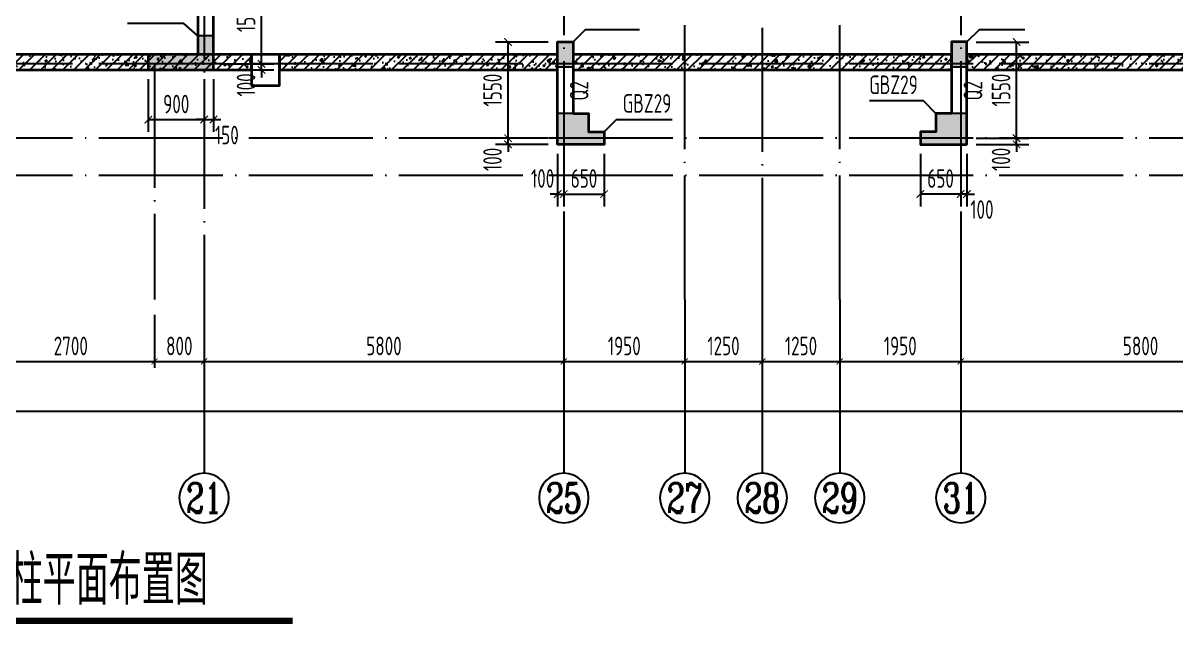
# Model space of a CAD drawing. Extents: x -655480 to 203344, y -294099 to 287156.
# Drawn here: x -283572 to -264982, y 196390 to 206075 of the extents above; entities that cross this region are included whole.
import ezdxf
from ezdxf.enums import TextEntityAlignment as Align

# ---------------------------------------------------------------- set-up
doc = ezdxf.new("R2010")
doc.units = 0
doc.header["$LTSCALE"] = 1000
doc.linetypes.add('DOTE', pattern=[2.42, 2, -0.2, 0.02, -0.2])
doc.layers.get('0').update_dxf_attribs({"linetype": 'CONTINUOUS'})
doc.layers.get('DEFPOINTS').update_dxf_attribs({"linetype": 'CONTINUOUS'})
for name, color, linetype in [('A-AXIS', 1, 'CONTINUOUS'), ('A-DOTE', 10, 'DOTE'), ('AXIS_NUM', 7, 'CONTINUOUS'), ('COLU_DE_TEXT', 7, 'CONTINUOUS'), ('LABEL', 1, 'CONTINUOUS'), ('PUB_TEXT', 2, 'CONTINUOUS'), ('S-Q墙填充', 252, 'CONTINUOUS'), ('S-Q墙实线', 6, 'CONTINUOUS'), ('S-Q墙标注', 3, 'CONTINUOUS'), ('S-X详图填充', 252, 'CONTINUOUS'), ('S-X详图实线', 4, 'CONTINUOUS'), ('S-Y一般标注', 3, 'CONTINUOUS')]:
    doc.layers.add(name, color=color, linetype=linetype)
doc.layers.add('底图$0$砼柱', color=2, linetype='CONTINUOUS', lineweight=35)
doc.styles.add('TSSD_Axis', font='complex.shx', dxfattribs={"width": 0.7, "bigfont": 'hztxt.shx'})
doc.styles.add('TSSD_DIMENSION', font='Tssdeng.shx', dxfattribs={"width": 0.7, "bigfont": 'tssdchn.shx'})
doc.styles.add('TSSD_REIN', font='tssdeng.shx', dxfattribs={"width": 0.7, "height": 300, "bigfont": 'tssdchn.shx'})
doc.styles.add('结构文字', font='zstxt.shx', dxfattribs={"width": 0.7, "bigfont": 'zshz.shx'})
doc.dimstyles.new('STRUCK', dxfattribs={"dimtxt": 400, "dimasz": 121, "dimexe": 200, "dimexo": 150, "dimgap": 115, "dimtad": 1, "dimdec": 0, "dimdsep": 46, "dimtxsty": '结构文字', "dimblk": 'ARCHTICK', "dimcen": 400, "dimclrd": 3, "dimclre": 3, "dimclrt": 7, "dimadec": 0, "dimazin": 0, "dimtfac": 1, "dimtdec": 0, "dimtix": 1, "dimtmove": 2, "dimatfit": 3, "dimldrblk": '_DIMX', "dimfxl": 1, "dimtolj": 1, "dimtzin": 0, "dimarcsym": 0})
doc.dimstyles.new('TSSD_100_100', dxfattribs={"dimtxt": 300, "dimasz": 100, "dimexe": 100, "dimexo": 250, "dimgap": 100, "dimtad": 1, "dimdec": 0, "dimzin": 0, "dimdsep": 46, "dimtxsty": 'TSSD_DIMENSION', "dimblk": 'ARCHTICK', "dimcen": 0, "dimdle": 100, "dimclrt": 7, "dimadec": 0, "dimazin": 0, "dimtfac": 1, "dimtdec": 0, "dimtix": 1, "dimtmove": 2, "dimatfit": 3, "dimldrblk": 'ARCHTICK', "dimfxl": 1, "dimtolj": 1, "dimtzin": 0, "dimarcsym": 0})
pattern_1 = [(45, (-1341087.48, 468040.79), (-88.388348, 88.388348), []), (50, (-1341087.48, 468040.8), (358.63009, -31.37607), [37.5, -412.5]), (355, (-1341087.5, 468040.8), (-69.37567, 376.09607), [30, -330]), (100.4514, (-1341057.6, 468038.17), (289.25469, 344.71977), [31.8701, -350.57106]), (46.1842, (-1341087.5, 468140.8), (533.62052, -82.7595), [56.25, -618.75]), (96.6356, (-1341043, 468133.9), (467.33135, 487.05894), [47.80514, -525.8565]), (351.1842, (-1341087.5, 468140.8), (467.33097, 487.0593), [45, -495]), (21, (-1341037.48, 468115.8), (298.453526, -201.309445), [37.5, -412.5]), (326, (-1341037.5, 468115.8), (121.65767, 362.57502), [30, -330]), (71.4514, (-1341012.6, 468099), (420.11131, 161.26525), [31.8701, -350.57106]), (37.5, (-1341087.48, 468040.79), (6.079928, 166.446927), [0, -326, 0, -335, 0, -331.25]), (7.5, (-1341087.48, 468040.79), (131.53477, 197.205856), [0, -191, 0, -318.5, 0, -126.25]), (327.5, (-1341198.98, 468040.79), (266.911218, -11.277436), [0, -125, 0, -390, 0, -517.5]), (317.5, (-1341248.98, 468040.79), (291.593085, 50.05249), [0, -162.5, 0, -259, 0, -367.5])]

# ---------------------------------------------------------------- blocks, each defined once
blk = doc.blocks.new('_ArchTick')
at = {"color": 0, "linetype": 'ByBlock', "const_width": 0.15}
blk.add_lwpolyline([(-0.5, -0.5), (0.5, 0.5)], dxfattribs=at)
blk = doc.blocks.new('*D655')
at = {"layer": 'DEFPOINTS', "color": 0, "transparency": 16777216}
for p in [(-268352, 204220), (-268352, 204120), (-267552, 204220)]:
    blk.add_point(p, dxfattribs=at)
at = {"layer": 'S-Q墙标注', "color": 3, "lineweight": -2, "transparency": 16777216}
for p, q in [((-267552, 204220), (-267552, 204341)), ((-268202, 204220), (-267352, 204220)), ((-268202, 204120), (-267352, 204120)), ((-267552, 204120), (-267552, 204220)), ((-267552, 204120), (-267552, 203999))]:
    blk.add_line(p, q, dxfattribs=at)
at = {"layer": 'S-Q墙标注', "color": 3, "lineweight": -2, "transparency": 16777216, "xscale": 121, "yscale": 121, "zscale": 121}
for p, rotation in [((-267552, 204220), 270), ((-267552, 204120), 90)]:
    blk.add_blockref('_ArchTick', p, dxfattribs=dict(at, rotation=rotation))
at = {"layer": 'S-Q墙标注', "color": 7, "transparency": 16777216, "insert": (-267802, 203878), "char_height": 300, "attachment_point": 5, "rotation": 90, "style": 'TSSD_REIN'}
blk.add_mtext('\\A1;100', dxfattribs=at)
blk = doc.blocks.new('_DIMX')
blk.add_line((-150, 0), (150, 0))
at = {"const_width": 50}
blk.add_lwpolyline([(-70, -70), (70, 70)], dxfattribs=at)
blk = doc.blocks.new('*D656')
at = {"layer": 'DEFPOINTS', "color": 0, "transparency": 16777216}
for p in [(-268352, 205770), (-267552, 205770), (-268352, 204220)]:
    blk.add_point(p, dxfattribs=at)
at = {"layer": 'S-Q墙标注', "color": 3, "lineweight": -2, "transparency": 16777216}
for p, q in [((-268202, 205770), (-267352, 205770)), ((-267552, 204220), (-267552, 205770)), ((-268202, 204220), (-267352, 204220))]:
    blk.add_line(p, q, dxfattribs=at)
at = {"layer": 'S-Q墙标注', "color": 3, "lineweight": -2, "transparency": 16777216, "xscale": 121, "yscale": 121, "zscale": 121}
for p, rotation in [((-267552, 205770), 90), ((-267552, 204220), 270)]:
    blk.add_blockref('_ArchTick', p, dxfattribs=dict(at, rotation=rotation))
at = {"layer": 'S-Q墙标注', "color": 7, "transparency": 16777216, "insert": (-267802, 204995), "char_height": 300, "attachment_point": 5, "rotation": 90, "style": 'TSSD_REIN'}
blk.add_mtext('\\A1;1550', dxfattribs=at)
blk = doc.blocks.new('*D657')
at = {"layer": 'DEFPOINTS', "color": 0, "transparency": 16777216}
for p in [(-268452, 204120), (-268352, 204120), (-268452, 203320)]:
    blk.add_point(p, dxfattribs=at)
at = {"layer": 'S-Q墙标注', "color": 3, "lineweight": -2, "transparency": 16777216}
for p, q in [((-268452, 203970), (-268452, 203120)), ((-268352, 203970), (-268352, 203120)), ((-268452, 203320), (-268573, 203320)), ((-268352, 203320), (-268452, 203320)), ((-268352, 203320), (-268231, 203320))]:
    blk.add_line(p, q, dxfattribs=at)
at = {"layer": 'S-Q墙标注', "color": 3, "lineweight": -2, "transparency": 16777216, "xscale": 121, "yscale": 121, "zscale": 121}
blk.add_blockref('_ArchTick', (-268452, 203320), dxfattribs=at)
at = {"layer": 'S-Q墙标注', "color": 3, "lineweight": -2, "transparency": 16777216, "xscale": 121, "yscale": 121, "zscale": 121, "rotation": 180}
blk.add_blockref('_ArchTick', (-268352, 203320), dxfattribs=at)
at = {"layer": 'S-Q墙标注', "color": 7, "transparency": 16777216, "insert": (-268110, 203070), "char_height": 300, "attachment_point": 5, "style": 'TSSD_REIN'}
blk.add_mtext('\\A1;100', dxfattribs=at)
blk = doc.blocks.new('*D658')
at = {"layer": 'DEFPOINTS', "color": 0, "transparency": 16777216}
for p in [(-269102, 204120), (-268452, 204120), (-269102, 203320)]:
    blk.add_point(p, dxfattribs=at)
at = {"layer": 'S-Q墙标注', "color": 3, "lineweight": -2, "transparency": 16777216}
for p, q in [((-269102, 203970), (-269102, 203120)), ((-268452, 203970), (-268452, 203120)), ((-268452, 203320), (-269102, 203320))]:
    blk.add_line(p, q, dxfattribs=at)
at = {"layer": 'S-Q墙标注', "color": 3, "lineweight": -2, "transparency": 16777216, "xscale": 121, "yscale": 121, "zscale": 121, "rotation": 180}
blk.add_blockref('_ArchTick', (-269102, 203320), dxfattribs=at)
at = {"layer": 'S-Q墙标注', "color": 3, "lineweight": -2, "transparency": 16777216, "xscale": 121, "yscale": 121, "zscale": 121}
blk.add_blockref('_ArchTick', (-268452, 203320), dxfattribs=at)
at = {"layer": 'S-Q墙标注', "color": 7, "transparency": 16777216, "insert": (-268777, 203570), "char_height": 300, "attachment_point": 5, "style": 'TSSD_REIN'}
blk.add_mtext('\\A1;650', dxfattribs=at)
blk = doc.blocks.new('*D685')
at = {"layer": 'DEFPOINTS', "color": 0, "transparency": 16777216}
for p in [(-280527, 205420), (-280527, 205320), (-279727, 205420)]:
    blk.add_point(p, dxfattribs=at)
at = {"layer": 'S-Q墙标注', "color": 3, "lineweight": -2, "transparency": 16777216}
for p, q in [((-279727, 205420), (-279727, 205541)), ((-280377, 205420), (-279527, 205420)), ((-280377, 205320), (-279527, 205320)), ((-279727, 205320), (-279727, 205420)), ((-279727, 205320), (-279727, 205199))]:
    blk.add_line(p, q, dxfattribs=at)
at = {"layer": 'S-Q墙标注', "color": 3, "lineweight": -2, "transparency": 16777216, "xscale": 121, "yscale": 121, "zscale": 121}
for p, rotation in [((-279727, 205420), 270), ((-279727, 205320), 90)]:
    blk.add_blockref('_ArchTick', p, dxfattribs=dict(at, rotation=rotation))
at = {"layer": 'S-Q墙标注', "color": 7, "transparency": 16777216, "insert": (-279977, 205078), "char_height": 300, "attachment_point": 5, "rotation": 90, "style": 'TSSD_REIN'}
blk.add_mtext('\\A1;100', dxfattribs=at)
blk = doc.blocks.new('*D686')
at = {"layer": 'DEFPOINTS', "color": 0, "transparency": 16777216}
for p in [(-280527, 206970), (-279727, 206970), (-280527, 205420)]:
    blk.add_point(p, dxfattribs=at)
at = {"layer": 'S-Q墙标注', "color": 3, "lineweight": -2, "transparency": 16777216}
for p, q in [((-280377, 206970), (-279527, 206970)), ((-279727, 205420), (-279727, 206970)), ((-280377, 205420), (-279527, 205420))]:
    blk.add_line(p, q, dxfattribs=at)
at = {"layer": 'S-Q墙标注', "color": 3, "lineweight": -2, "transparency": 16777216, "xscale": 121, "yscale": 121, "zscale": 121}
for p, rotation in [((-279727, 206970), 90), ((-279727, 205420), 270)]:
    blk.add_blockref('_ArchTick', p, dxfattribs=dict(at, rotation=rotation))
at = {"layer": 'S-Q墙标注', "color": 7, "transparency": 16777216, "insert": (-279977, 206195), "char_height": 300, "attachment_point": 5, "rotation": 90, "style": 'TSSD_REIN'}
blk.add_mtext('\\A1;1550', dxfattribs=at)
blk = doc.blocks.new('*D687')
at = {"layer": 'DEFPOINTS', "color": 0, "transparency": 16777216}
for p in [(-281552, 205320), (-280652, 205320), (-280652, 204520)]:
    blk.add_point(p, dxfattribs=at)
at = {"layer": 'S-Q墙标注', "color": 3, "lineweight": -2, "transparency": 16777216}
for p, q in [((-281552, 205170), (-281552, 204320)), ((-280652, 205170), (-280652, 204320)), ((-281552, 204520), (-280652, 204520))]:
    blk.add_line(p, q, dxfattribs=at)
at = {"layer": 'S-Q墙标注', "color": 3, "lineweight": -2, "transparency": 16777216, "xscale": 121, "yscale": 121, "zscale": 121, "rotation": 180}
blk.add_blockref('_ArchTick', (-281552, 204520), dxfattribs=at)
at = {"layer": 'S-Q墙标注', "color": 3, "lineweight": -2, "transparency": 16777216, "xscale": 121, "yscale": 121, "zscale": 121}
blk.add_blockref('_ArchTick', (-280652, 204520), dxfattribs=at)
at = {"layer": 'S-Q墙标注', "color": 7, "transparency": 16777216, "insert": (-281102, 204770), "char_height": 300, "attachment_point": 5, "style": 'TSSD_REIN'}
blk.add_mtext('\\A1;900', dxfattribs=at)
blk = doc.blocks.new('*D688')
at = {"layer": 'DEFPOINTS', "color": 0, "transparency": 16777216}
for p in [(-280652, 205320), (-280502, 205320), (-280502, 204520)]:
    blk.add_point(p, dxfattribs=at)
at = {"layer": 'S-Q墙标注', "color": 3, "lineweight": -2, "transparency": 16777216}
for p, q in [((-280652, 205170), (-280652, 204320)), ((-280502, 205170), (-280502, 204320)), ((-280652, 204520), (-280773, 204520)), ((-280652, 204520), (-280502, 204520)), ((-280502, 204520), (-280381, 204520))]:
    blk.add_line(p, q, dxfattribs=at)
at = {"layer": 'S-Q墙标注', "color": 3, "lineweight": -2, "transparency": 16777216, "xscale": 121, "yscale": 121, "zscale": 121}
blk.add_blockref('_ArchTick', (-280652, 204520), dxfattribs=at)
at = {"layer": 'S-Q墙标注', "color": 3, "lineweight": -2, "transparency": 16777216, "xscale": 121, "yscale": 121, "zscale": 121, "rotation": 180}
blk.add_blockref('_ArchTick', (-280502, 204520), dxfattribs=at)
at = {"layer": 'S-Q墙标注', "color": 7, "transparency": 16777216, "insert": (-280285, 204270), "char_height": 300, "attachment_point": 5, "style": 'TSSD_REIN'}
blk.add_mtext('\\A1;150', dxfattribs=at)
blk = doc.blocks.new('*D689')
at = {"layer": 'DEFPOINTS', "color": 0, "transparency": 16777216}
for p in [(-275752, 204220), (-274952, 204220), (-274952, 204120)]:
    blk.add_point(p, dxfattribs=at)
at = {"layer": 'S-Q墙标注', "color": 3, "lineweight": -2, "transparency": 16777216}
for p, q in [((-275752, 204220), (-275752, 204341)), ((-275102, 204220), (-275952, 204220)), ((-275102, 204120), (-275952, 204120)), ((-275752, 204120), (-275752, 204220)), ((-275752, 204120), (-275752, 203999))]:
    blk.add_line(p, q, dxfattribs=at)
at = {"layer": 'S-Q墙标注', "color": 3, "lineweight": -2, "transparency": 16777216, "xscale": 121, "yscale": 121, "zscale": 121}
for p, rotation in [((-275752, 204220), 270), ((-275752, 204120), 90)]:
    blk.add_blockref('_ArchTick', p, dxfattribs=dict(at, rotation=rotation))
at = {"layer": 'S-Q墙标注', "color": 7, "transparency": 16777216, "insert": (-276002, 203878), "char_height": 300, "attachment_point": 5, "rotation": 90, "style": 'TSSD_REIN'}
blk.add_mtext('\\A1;100', dxfattribs=at)
blk = doc.blocks.new('*D690')
at = {"layer": 'DEFPOINTS', "color": 0, "transparency": 16777216}
for p in [(-275752, 205770), (-274952, 205770), (-274952, 204220)]:
    blk.add_point(p, dxfattribs=at)
at = {"layer": 'S-Q墙标注', "color": 3, "lineweight": -2, "transparency": 16777216}
for p, q in [((-275102, 205770), (-275952, 205770)), ((-275752, 204220), (-275752, 205770)), ((-275102, 204220), (-275952, 204220))]:
    blk.add_line(p, q, dxfattribs=at)
at = {"layer": 'S-Q墙标注', "color": 3, "lineweight": -2, "transparency": 16777216, "xscale": 121, "yscale": 121, "zscale": 121}
for p, rotation in [((-275752, 205770), 90), ((-275752, 204220), 270)]:
    blk.add_blockref('_ArchTick', p, dxfattribs=dict(at, rotation=rotation))
at = {"layer": 'S-Q墙标注', "color": 7, "transparency": 16777216, "insert": (-276002, 204995), "char_height": 300, "attachment_point": 5, "rotation": 90, "style": 'TSSD_REIN'}
blk.add_mtext('\\A1;1550', dxfattribs=at)
blk = doc.blocks.new('*D691')
at = {"layer": 'DEFPOINTS', "color": 0, "transparency": 16777216}
for p in [(-274952, 204120), (-274852, 204120), (-274852, 203320)]:
    blk.add_point(p, dxfattribs=at)
at = {"layer": 'S-Q墙标注', "color": 3, "lineweight": -2, "transparency": 16777216}
for p, q in [((-274952, 203970), (-274952, 203120)), ((-274852, 203970), (-274852, 203120)), ((-274952, 203320), (-275073, 203320)), ((-274952, 203320), (-274852, 203320)), ((-274852, 203320), (-274731, 203320))]:
    blk.add_line(p, q, dxfattribs=at)
at = {"layer": 'S-Q墙标注', "color": 3, "lineweight": -2, "transparency": 16777216, "xscale": 121, "yscale": 121, "zscale": 121}
blk.add_blockref('_ArchTick', (-274952, 203320), dxfattribs=at)
at = {"layer": 'S-Q墙标注', "color": 3, "lineweight": -2, "transparency": 16777216, "xscale": 121, "yscale": 121, "zscale": 121, "rotation": 180}
blk.add_blockref('_ArchTick', (-274852, 203320), dxfattribs=at)
at = {"layer": 'S-Q墙标注', "color": 7, "transparency": 16777216, "insert": (-275194, 203570), "char_height": 300, "attachment_point": 5, "style": 'TSSD_REIN'}
blk.add_mtext('\\A1;100', dxfattribs=at)
blk = doc.blocks.new('*D692')
at = {"layer": 'DEFPOINTS', "color": 0, "transparency": 16777216}
for p in [(-274852, 204120), (-274202, 204120), (-274202, 203320)]:
    blk.add_point(p, dxfattribs=at)
at = {"layer": 'S-Q墙标注', "color": 3, "lineweight": -2, "transparency": 16777216}
for p, q in [((-274852, 203970), (-274852, 203120)), ((-274202, 203970), (-274202, 203120)), ((-274852, 203320), (-274202, 203320))]:
    blk.add_line(p, q, dxfattribs=at)
at = {"layer": 'S-Q墙标注', "color": 3, "lineweight": -2, "transparency": 16777216, "xscale": 121, "yscale": 121, "zscale": 121, "rotation": 180}
blk.add_blockref('_ArchTick', (-274852, 203320), dxfattribs=at)
at = {"layer": 'S-Q墙标注', "color": 3, "lineweight": -2, "transparency": 16777216, "xscale": 121, "yscale": 121, "zscale": 121}
blk.add_blockref('_ArchTick', (-274202, 203320), dxfattribs=at)
at = {"layer": 'S-Q墙标注', "color": 7, "transparency": 16777216, "insert": (-274527, 203570), "char_height": 300, "attachment_point": 5, "style": 'TSSD_REIN'}
blk.add_mtext('\\A1;650', dxfattribs=at)
blk = doc.blocks.new('ts_axno')
at = {"color": 0, "linetype": 'ByBlock', "lineweight": -2}
blk.add_circle((0, 0), 0.5, dxfattribs=at)
at = {"color": 0, "linetype": 'ByBlock', "lineweight": -2, "style": 'TSSD_Axis', "width": 0.7}
blk.add_attdef('A', text='', height=0.6, dxfattribs=at).set_placement((0, 0), align=Align.MIDDLE_CENTER)
blk = doc.blocks.new('*D814')
at = {"layer": 'DEFPOINTS', "color": 0, "transparency": 16777216}
for p in [(-276658, 200143), (-275858, 200143), (-275858, 199143)]:
    blk.add_point(p, dxfattribs=at)
at = {"layer": 'S-Y一般标注', "color": 0, "lineweight": -2, "transparency": 16777216}
for p, q in [((-276658, 199893), (-276658, 199043)), ((-275858, 199893), (-275858, 199043)), ((-276758, 199143), (-275758, 199143))]:
    blk.add_line(p, q, dxfattribs=at)
at = {"layer": 'S-Y一般标注', "color": 0, "lineweight": -2, "transparency": 16777216, "xscale": 100, "yscale": 100, "zscale": 100, "rotation": 180}
blk.add_blockref('_ArchTick', (-276658, 199143), dxfattribs=at)
at = {"layer": 'S-Y一般标注', "color": 0, "lineweight": -2, "transparency": 16777216, "xscale": 100, "yscale": 100, "zscale": 100}
blk.add_blockref('_ArchTick', (-275858, 199143), dxfattribs=at)
at = {"layer": 'S-Y一般标注', "color": 7, "transparency": 16777216, "insert": (-276258, 199393), "char_height": 300, "attachment_point": 5, "style": 'TSSD_DIMENSION'}
blk.add_mtext('\\A1;800', dxfattribs=at)
blk = doc.blocks.new('*D815')
at = {"layer": 'DEFPOINTS', "color": 0, "transparency": 16777216}
for p in [(-275858, 200143), (-270058, 200143), (-270058, 199143)]:
    blk.add_point(p, dxfattribs=at)
at = {"layer": 'S-Y一般标注', "color": 0, "lineweight": -2, "transparency": 16777216}
for p, q in [((-275858, 199893), (-275858, 199043)), ((-270058, 199893), (-270058, 199043)), ((-275958, 199143), (-269958, 199143))]:
    blk.add_line(p, q, dxfattribs=at)
at = {"layer": 'S-Y一般标注', "color": 0, "lineweight": -2, "transparency": 16777216, "xscale": 100, "yscale": 100, "zscale": 100, "rotation": 180}
blk.add_blockref('_ArchTick', (-275858, 199143), dxfattribs=at)
at = {"layer": 'S-Y一般标注', "color": 0, "lineweight": -2, "transparency": 16777216, "xscale": 100, "yscale": 100, "zscale": 100}
blk.add_blockref('_ArchTick', (-270058, 199143), dxfattribs=at)
at = {"layer": 'S-Y一般标注', "color": 7, "transparency": 16777216, "insert": (-272958, 199393), "char_height": 300, "attachment_point": 5, "style": 'TSSD_DIMENSION'}
blk.add_mtext('\\A1;5800', dxfattribs=at)
blk = doc.blocks.new('*D816')
at = {"layer": 'DEFPOINTS', "color": 0, "transparency": 16777216}
for p in [(-265608, 200143), (-263658, 200143), (-263658, 199143)]:
    blk.add_point(p, dxfattribs=at)
at = {"layer": 'S-Y一般标注', "color": 0, "lineweight": -2, "transparency": 16777216}
for p, q in [((-265608, 199893), (-265608, 199043)), ((-263658, 199893), (-263658, 199043)), ((-265708, 199143), (-263558, 199143))]:
    blk.add_line(p, q, dxfattribs=at)
at = {"layer": 'S-Y一般标注', "color": 0, "lineweight": -2, "transparency": 16777216, "xscale": 100, "yscale": 100, "zscale": 100, "rotation": 180}
blk.add_blockref('_ArchTick', (-265608, 199143), dxfattribs=at)
at = {"layer": 'S-Y一般标注', "color": 0, "lineweight": -2, "transparency": 16777216, "xscale": 100, "yscale": 100, "zscale": 100}
blk.add_blockref('_ArchTick', (-263658, 199143), dxfattribs=at)
at = {"layer": 'S-Y一般标注', "color": 7, "transparency": 16777216, "insert": (-264633, 199393), "char_height": 300, "attachment_point": 5, "style": 'TSSD_DIMENSION'}
blk.add_mtext('\\A1;1950', dxfattribs=at)
blk = doc.blocks.new('*D817')
at = {"layer": 'DEFPOINTS', "color": 0, "transparency": 16777216}
for p in [(-263658, 200143), (-257858, 200143), (-257858, 199143)]:
    blk.add_point(p, dxfattribs=at)
at = {"layer": 'S-Y一般标注', "color": 0, "lineweight": -2, "transparency": 16777216}
for p, q in [((-263658, 199893), (-263658, 199043)), ((-257858, 199893), (-257858, 199043)), ((-263758, 199143), (-257758, 199143))]:
    blk.add_line(p, q, dxfattribs=at)
at = {"layer": 'S-Y一般标注', "color": 0, "lineweight": -2, "transparency": 16777216, "xscale": 100, "yscale": 100, "zscale": 100, "rotation": 180}
blk.add_blockref('_ArchTick', (-263658, 199143), dxfattribs=at)
at = {"layer": 'S-Y一般标注', "color": 0, "lineweight": -2, "transparency": 16777216, "xscale": 100, "yscale": 100, "zscale": 100}
blk.add_blockref('_ArchTick', (-257858, 199143), dxfattribs=at)
at = {"layer": 'S-Y一般标注', "color": 7, "transparency": 16777216, "insert": (-260758, 199393), "char_height": 300, "attachment_point": 5, "style": 'TSSD_DIMENSION'}
blk.add_mtext('\\A1;5800', dxfattribs=at)
blk = doc.blocks.new('*D820')
at = {"layer": 'DEFPOINTS', "color": 0, "transparency": 16777216}
for p in [(-304358, 200143), (-254358, 200143), (-254358, 198343)]:
    blk.add_point(p, dxfattribs=at)
at = {"layer": 'S-Y一般标注', "color": 0, "lineweight": -2, "transparency": 16777216}
for p, q in [((-304358, 199893), (-304358, 198243)), ((-254358, 199893), (-254358, 198243)), ((-304458, 198343), (-254258, 198343))]:
    blk.add_line(p, q, dxfattribs=at)
at = {"layer": 'S-Y一般标注', "color": 0, "lineweight": -2, "transparency": 16777216, "xscale": 100, "yscale": 100, "zscale": 100, "rotation": 180}
blk.add_blockref('_ArchTick', (-304358, 198343), dxfattribs=at)
at = {"layer": 'S-Y一般标注', "color": 0, "lineweight": -2, "transparency": 16777216, "xscale": 100, "yscale": 100, "zscale": 100}
blk.add_blockref('_ArchTick', (-254358, 198343), dxfattribs=at)
at = {"layer": 'S-Y一般标注', "color": 7, "transparency": 16777216, "insert": (-279358, 198593), "char_height": 300, "attachment_point": 5, "style": 'TSSD_DIMENSION'}
blk.add_mtext('\\A1;50000', dxfattribs=at)
blk = doc.blocks.new('*D823')
at = {"layer": 'DEFPOINTS', "color": 0, "transparency": 16777216}
for p in [(-279358, 200143), (-276658, 200143), (-276658, 199143)]:
    blk.add_point(p, dxfattribs=at)
at = {"layer": 'S-Y一般标注', "color": 0, "lineweight": -2, "transparency": 16777216}
for p, q in [((-279358, 199893), (-279358, 199043)), ((-276658, 199893), (-276658, 199043)), ((-279458, 199143), (-276558, 199143))]:
    blk.add_line(p, q, dxfattribs=at)
at = {"layer": 'S-Y一般标注', "color": 0, "lineweight": -2, "transparency": 16777216, "xscale": 100, "yscale": 100, "zscale": 100, "rotation": 180}
blk.add_blockref('_ArchTick', (-279358, 199143), dxfattribs=at)
at = {"layer": 'S-Y一般标注', "color": 0, "lineweight": -2, "transparency": 16777216, "xscale": 100, "yscale": 100, "zscale": 100}
blk.add_blockref('_ArchTick', (-276658, 199143), dxfattribs=at)
at = {"layer": 'S-Y一般标注', "color": 7, "transparency": 16777216, "insert": (-278008, 199393), "char_height": 300, "attachment_point": 5, "style": 'TSSD_DIMENSION'}
blk.add_mtext('\\A1;2700', dxfattribs=at)
blk = doc.blocks.new('*D824')
at = {"layer": 'DEFPOINTS', "color": 0, "transparency": 16777216}
for p in [(-270058, 200143), (-268108, 200143), (-268108, 199143)]:
    blk.add_point(p, dxfattribs=at)
at = {"layer": 'S-Y一般标注', "color": 0, "lineweight": -2, "transparency": 16777216}
for p, q in [((-270058, 199893), (-270058, 199043)), ((-268108, 199893), (-268108, 199043)), ((-270158, 199143), (-268008, 199143))]:
    blk.add_line(p, q, dxfattribs=at)
at = {"layer": 'S-Y一般标注', "color": 0, "lineweight": -2, "transparency": 16777216, "xscale": 100, "yscale": 100, "zscale": 100, "rotation": 180}
blk.add_blockref('_ArchTick', (-270058, 199143), dxfattribs=at)
at = {"layer": 'S-Y一般标注', "color": 0, "lineweight": -2, "transparency": 16777216, "xscale": 100, "yscale": 100, "zscale": 100}
blk.add_blockref('_ArchTick', (-268108, 199143), dxfattribs=at)
at = {"layer": 'S-Y一般标注', "color": 7, "transparency": 16777216, "insert": (-269083, 199393), "char_height": 300, "attachment_point": 5, "style": 'TSSD_DIMENSION'}
blk.add_mtext('\\A1;1950', dxfattribs=at)
blk = doc.blocks.new('*D841')
at = {"layer": 'DEFPOINTS', "color": 0, "transparency": 16777216}
for p in [(-268108, 200143), (-266858, 200143), (-266858, 199143)]:
    blk.add_point(p, dxfattribs=at)
at = {"layer": 'S-Y一般标注', "color": 0, "lineweight": -2, "transparency": 16777216}
for p, q in [((-268108, 199893), (-268108, 199043)), ((-266858, 199893), (-266858, 199043)), ((-268208, 199143), (-266758, 199143))]:
    blk.add_line(p, q, dxfattribs=at)
at = {"layer": 'S-Y一般标注', "color": 0, "lineweight": -2, "transparency": 16777216, "xscale": 100, "yscale": 100, "zscale": 100, "rotation": 180}
blk.add_blockref('_ArchTick', (-268108, 199143), dxfattribs=at)
at = {"layer": 'S-Y一般标注', "color": 0, "lineweight": -2, "transparency": 16777216, "xscale": 100, "yscale": 100, "zscale": 100}
blk.add_blockref('_ArchTick', (-266858, 199143), dxfattribs=at)
at = {"layer": 'S-Y一般标注', "color": 7, "transparency": 16777216, "insert": (-267483, 199393), "char_height": 300, "attachment_point": 5, "style": 'TSSD_DIMENSION'}
blk.add_mtext('\\A1;1250', dxfattribs=at)
blk = doc.blocks.new('*D842')
at = {"layer": 'DEFPOINTS', "color": 0, "transparency": 16777216}
for p in [(-266858, 200143), (-265608, 200143), (-265608, 199143)]:
    blk.add_point(p, dxfattribs=at)
at = {"layer": 'S-Y一般标注', "color": 0, "lineweight": -2, "transparency": 16777216}
for p, q in [((-266858, 199893), (-266858, 199043)), ((-265608, 199893), (-265608, 199043)), ((-266958, 199143), (-265508, 199143))]:
    blk.add_line(p, q, dxfattribs=at)
at = {"layer": 'S-Y一般标注', "color": 0, "lineweight": -2, "transparency": 16777216, "xscale": 100, "yscale": 100, "zscale": 100, "rotation": 180}
blk.add_blockref('_ArchTick', (-266858, 199143), dxfattribs=at)
at = {"layer": 'S-Y一般标注', "color": 0, "lineweight": -2, "transparency": 16777216, "xscale": 100, "yscale": 100, "zscale": 100}
blk.add_blockref('_ArchTick', (-265608, 199143), dxfattribs=at)
at = {"layer": 'S-Y一般标注', "color": 7, "transparency": 16777216, "insert": (-266233, 199393), "char_height": 300, "attachment_point": 5, "style": 'TSSD_DIMENSION'}
blk.add_mtext('\\A1;1250', dxfattribs=at)
blk = doc.blocks.new('20210827.04200827')
at = {"layer": 'A-AXIS'}
for p, q in [((35100, 3600), (35100, 800)), ((40900, 3600.1), (40900, 800.1)), ((42850, 3600), (42850, 800)), ((44100, 3600), (44100, 800)), ((45350, 3600), (45350, 800)), ((47300, 3600), (47300, 800))]:
    blk.add_line(p, q, dxfattribs=at)
at = {"layer": 'A-DOTE'}
for p, q in [((40900.2, 14700), (40900, 3600)), ((47299.8, 14700), (47300, 3600)), ((42850, 3600), (42850, 12500)), ((45350, 3600), (45350, 12500)), ((35100, 11900), (35100, 3600)), ((44100, 10400), (44100, 3600)), ((59600, 7400), (3600, 7400)), ((34300, 7400), (34300, 3600)), ((59600, 6200), (3600, 6200)), ((59600, 5600), (3600, 5600))]:
    blk.add_line(p, q, dxfattribs=at)
at = {"layer": 'A-AXIS'}
ref = blk.add_blockref('ts_axno', (35100, 400), dxfattribs=dict(at, xscale=-800, yscale=800, zscale=800, rotation=180))
ref.add_attrib('13', '21', dxfattribs={"layer": 'AXIS_NUM', "height": 480, "style": 'TSSD_Axis', "width": 0.7}).set_placement((35100, 400), align=Align.MIDDLE_CENTER)
ref = blk.add_blockref('ts_axno', (40900, 400.1), dxfattribs=dict(at, xscale=-800, yscale=800, zscale=800, rotation=180))
ref.add_attrib('17', '25', dxfattribs={"layer": 'AXIS_NUM', "height": 480, "style": 'TSSD_Axis', "width": 0.7}).set_placement((40900, 400.1), align=Align.MIDDLE_CENTER)
ref = blk.add_blockref('ts_axno', (42850, 400), dxfattribs=dict(at, xscale=-800, yscale=800, zscale=800, rotation=180))
ref.add_attrib('19', '27', dxfattribs={"layer": 'AXIS_NUM', "height": 480, "style": 'TSSD_Axis', "width": 0.7}).set_placement((42850, 400), align=Align.MIDDLE_CENTER)
ref = blk.add_blockref('ts_axno', (44100, 400), dxfattribs=dict(at, xscale=-800, yscale=800, zscale=800, rotation=180))
ref.add_attrib('19', '28', dxfattribs={"layer": 'AXIS_NUM', "height": 480, "style": 'TSSD_Axis', "width": 0.7}).set_placement((44100, 400), align=Align.MIDDLE_CENTER)
ref = blk.add_blockref('ts_axno', (45350, 400), dxfattribs=dict(at, xscale=-800, yscale=800, zscale=800, rotation=180))
ref.add_attrib('19', '29', dxfattribs={"layer": 'AXIS_NUM', "height": 480, "style": 'TSSD_Axis', "width": 0.7}).set_placement((45350, 400), align=Align.MIDDLE_CENTER)
ref = blk.add_blockref('ts_axno', (47300, 400), dxfattribs=dict(at, xscale=-800, yscale=800, zscale=800, rotation=180))
ref.add_attrib('19', '31', dxfattribs={"layer": 'AXIS_NUM', "height": 480, "style": 'TSSD_Axis', "width": 0.7}).set_placement((47300, 400), align=Align.MIDDLE_CENTER)
at = {"layer": 'S-Y一般标注'}
for base, p1, p2, picture, middle in [((56600, 1800), (6600, 3600), (56600, 3600), '*D820', (31600, 2050)), ((34300, 2600), (31600, 3600), (34300, 3600), '*D823', (32950, 2850)), ((35100, 2600), (34300, 3600), (35100, 3600), '*D814', (34700, 2850)), ((40900, 2600.1), (35100, 3600), (40900, 3600.1), '*D815', (38000, 2850.1)), ((42850, 2600.1), (40900, 3600.1), (42850, 3600.1), '*D824', (41875, 2850.1)), ((44100, 2600.1), (42850, 3600.1), (44100, 3600.1), '*D841', (43475, 2850.1)), ((45350, 2600.1), (44100, 3600.1), (45350, 3600.1), '*D842', (44725, 2850.1)), ((47300, 2600.1), (45350, 3600.1), (47300, 3600.1), '*D816', (46325, 2850.1)), ((53100, 2600), (47300, 3600), (53100, 3600), '*D817', (50200, 2850))]:
    dim = blk.add_linear_dim(base=base, p1=p1, p2=p2, dimstyle='TSSD_100_100', dxfattribs=at)
    dim.commit()
    dim.dimension.update_dxf_attribs({"geometry": picture, "text_midpoint": middle, "insert": (310957.9, -196542.6)})

msp = doc.modelspace()

# ---------------------------------------------------------------- hatches: boundary and pattern name
at = {"layer": 'S-Q墙填充', "linetype": 'ByBlock'}
h = msp.add_hatch(dxfattribs=at)
h.set_pattern_fill('钢筋混凝土', color=252, scale=50)
h.set_pattern_definition(pattern_1)
h.paths.add_polyline_path([(-279887.35, 205320.2), (-279887.35, 205570.2), (-284912.35, 205570.2), (-284912.35, 205320.2)])
h = msp.add_hatch(dxfattribs=at)
h.set_pattern_fill('钢筋混凝土', color=252, scale=50)
h.set_pattern_definition(pattern_1)
h.paths.add_polyline_path([(-279437.35, 205570.2), (-279437.35, 205320.2), (-274951.97, 205320.2), (-274951.97, 205570.2)])
h = msp.add_hatch(dxfattribs=at)
h.set_pattern_fill('钢筋混凝土', color=252, scale=50)
h.set_pattern_definition(pattern_1)
h.paths.add_polyline_path([(-274701.97, 205320.2), (-268601.97, 205320.2), (-268601.97, 205570.2), (-274701.97, 205570.2)])
h = msp.add_hatch(dxfattribs=at)
h.set_pattern_fill('钢筋混凝土', color=252, scale=50)
h.set_pattern_definition(pattern_1)
h.paths.add_polyline_path([(-268351.97, 205570.2), (-268351.97, 205320.2), (-262751.97, 205320.2), (-262751.97, 205570.2)])
at = {"layer": 'S-X详图填充'}
h = msp.add_hatch(color=256, dxfattribs=at)
h.dxf.hatch_style = 1
h.paths.add_polyline_path([(-280501.97, 205870.2), (-280751.97, 205870.2), (-280751.97, 205570.2), (-281551.97, 205570.2), (-281551.97, 205320.2), (-280501.97, 205320.2)])
h = msp.add_hatch(color=256, dxfattribs=at)
h.dxf.hatch_style = 1
h.paths.add_polyline_path([(-274951.95, 205370.2), (-274701.98, 205370.2), (-274701.98, 205770.2), (-274951.94, 205770.2)])
h = msp.add_hatch(color=256, dxfattribs=at)
h.dxf.hatch_style = 1
h.paths.add_polyline_path([(-268601.98, 205370.2), (-268352.01, 205370.2), (-268352.02, 205770.2), (-268601.98, 205770.2)])
h = msp.add_hatch(color=256, dxfattribs=at)
h.dxf.hatch_style = 1
h.paths.add_polyline_path([(-274701.98, 204620.2), (-274951.97, 204620.2), (-274951.98, 204120.2), (-274201.97, 204120.2), (-274201.97, 204320.2), (-274451.98, 204320.2), (-274451.98, 204620.2)])
h = msp.add_hatch(color=256, dxfattribs=at)
h.dxf.hatch_style = 1
h.paths.add_polyline_path([(-268351.99, 204620.2), (-268601.98, 204620.2), (-268851.98, 204620.2), (-268851.98, 204320.21), (-269101.99, 204320.2), (-269101.99, 204120.2), (-268351.98, 204120.2)])

# ---------------------------------------------------------------- linework, layer by layer
at = {"layer": 'LABEL'}
for points in [[(-280751.96, 205870.2), (-280976.96, 206070.2), (-281885.23, 206070.2)], [(-274701.98, 205770.2), (-274501.98, 205970.2), (-273629.83, 205970.2)], [(-268352.01, 205770.2), (-268152.01, 205970.2), (-267420.25, 205970.2)], [(-268851.96, 204620.2), (-269051.96, 204820.2), (-269923.91, 204820.2)], [(-274201.97, 204320.2), (-274001.97, 204520.2), (-273106.99, 204520.2)]]:
    msp.add_lwpolyline(points, dxfattribs=at)
at = {"layer": 'PUB_TEXT', "color": 7, "const_width": 100}
msp.add_lwpolyline([(-289012.37, 196440.23), (-279225.24, 196440.23)], dxfattribs=at)
at = {"layer": 'S-Q墙实线', "lineweight": 35}
for points in [[(-280501.97, 205320.2), (-280501.97, 206970.2), (-280751.97, 206970.2), (-280751.97, 205570.2), (-281551.97, 205570.2), (-281551.97, 205320.2)], [(-274951.97, 204120.2), (-274951.97, 205770.2), (-274701.97, 205770.2), (-274701.97, 204620.2), (-274451.97, 204620.2), (-274451.97, 204320.2), (-274201.97, 204320.2), (-274201.97, 204120.2)], [(-268351.97, 204120.2), (-268351.97, 205770.2), (-268601.97, 205770.2), (-268601.97, 204620.2), (-268851.97, 204620.2), (-268851.99, 204320.21), (-269101.99, 204320.21), (-269101.97, 204120.2)], [(-279887.35, 205320.2), (-279887.35, 205570.2), (-284912.35, 205570.2), (-284912.35, 205320.2)], [(-279437.35, 205570.2), (-279437.35, 205320.2), (-274951.97, 205320.2), (-274951.97, 205570.2)], [(-268351.97, 205570.2), (-268351.97, 205320.2), (-262751.97, 205320.2), (-262751.97, 205570.2)]]:
    msp.add_lwpolyline(points, close=True, dxfattribs=at)
msp.add_lwpolyline([(-274701.97, 205320.2), (-268601.97, 205320.2), (-268601.97, 205570.2), (-274701.97, 205570.2), (-274701.97, 205320.2)], dxfattribs=at)
at = {"layer": 'S-X详图实线'}
for points in [[(-280501.98, 205870.2), (-280751.98, 205870.2), (-280751.98, 205570.2), (-281551.97, 205570.2), (-281551.97, 205320.2), (-280501.98, 205320.2), (-280501.98, 205870.2)], [(-274951.95, 205370.2), (-274701.98, 205370.2), (-274701.98, 205770.2), (-274951.94, 205770.2), (-274951.95, 205370.2)], [(-268601.98, 205370.2), (-268352.01, 205370.2), (-268352.02, 205770.2), (-268601.98, 205770.2), (-268601.98, 205370.2)], [(-274701.98, 204620.2), (-274951.97, 204620.2), (-274951.98, 204120.2), (-274201.97, 204120.2), (-274201.97, 204320.2), (-274451.98, 204320.2), (-274451.98, 204620.2), (-274701.98, 204620.2)], [(-268351.99, 204620.2), (-268601.98, 204620.2), (-268851.98, 204620.2), (-268851.98, 204320.21), (-269101.99, 204320.2), (-269101.99, 204120.2), (-268351.98, 204120.2), (-268351.99, 204620.2)]]:
    msp.add_lwpolyline(points, close=True, dxfattribs=at)
at = {"layer": '底图$0$砼柱', "color": 3, "lineweight": 35}
msp.add_lwpolyline([(-279437.35, 205570.2), (-279887.35, 205570.2), (-279887.35, 205070.2), (-279437.35, 205070.2)], close=True, dxfattribs=at)

# ---------------------------------------------------------------- block references
at = {"layer": 'A-DOTE', "color": 2}
msp.add_blockref('20210827.04200827', (-315751.97, 198020.16), dxfattribs=at)

# ---------------------------------------------------------------- texts
at = {"layer": 'COLU_DE_TEXT', "style": 'TSSD_REIN', "width": 0.7}
for p in [(-274364.49, 204826.7), (-268014.53, 204827.38)]:
    msp.add_text('Q2', height=300, rotation=90, dxfattribs=at).set_placement(p, align=Align.BOTTOM_LEFT)
for p in [(-269927.35, 204840.2), (-273901.97, 204540.2)]:
    msp.add_text('GBZ29', height=300, dxfattribs=at).set_placement(p, align=Align.BOTTOM_LEFT)
at = {"layer": 'PUB_TEXT', "color": 7, "style": 'TSSD_REIN', "width": 0.7}
msp.add_text('基础顶~-0.800m墙柱平面布置图', height=800, dxfattribs=at).set_placement((-288802.79, 196700.23))

# ---------------------------------------------------------------- dimensions: what is measured, and where the dimension line sits
at = {"layer": 'S-Q墙标注'}
for base, p1, p2, angle, picture, middle in [((-279726.98, 206970.2), (-280526.98, 205420.2), (-280526.98, 206970.2), 90, '*D686', (-279976.98, 206195.2)), ((-275751.98, 205770.2), (-274951.98, 204220.2), (-274951.98, 205770.2), 90, '*D690', (-276001.98, 204995.2)), ((-267552.01, 205770.2), (-268352.01, 204220.2), (-268352.01, 205770.2), 90, '*D656', (-267802.01, 204995.2)), ((-269101.99, 203320.2), (-268452.03, 204120.2), (-269101.99, 204120.2), 180, '*D658', (-268777.01, 203570.2))]:
    dim = msp.add_linear_dim(base=base, p1=p1, p2=p2, angle=angle, dimstyle='STRUCK', override={"dimtxt": 300, "dimgap": 100, "dimtxsty": 'TSSD_REIN'}, dxfattribs=at)
    dim.commit()
    dim.dimension.update_dxf_attribs({"geometry": picture, "text_midpoint": middle})
for base, p1, p2, angle, picture, middle in [((-279726.98, 205420.2), (-280526.98, 205320.2), (-280526.98, 205420.2), 90, '*D685', (-279976.98, 205078.28)), ((-275751.98, 204220.2), (-274951.98, 204120.2), (-274951.98, 204220.2), 90, '*D689', (-276001.98, 203878.27)), ((-267552.01, 204220.2), (-268352.01, 204120.2), (-268352.01, 204220.2), 90, '*D655', (-267802.01, 203878.27)), ((-268452.03, 203320.2), (-268352.01, 204120.2), (-268452.03, 204120.2), 180, '*D657', (-268110.08, 203070.2))]:
    dim = msp.add_linear_dim(base=base, p1=p1, p2=p2, angle=angle, dimstyle='STRUCK', override={"dimtxt": 300, "dimgap": 100, "dimtxsty": 'TSSD_REIN'}, dxfattribs=at)
    dim.commit()
    dim.dimension.update_dxf_attribs({"geometry": picture, "text_midpoint": middle, "dimtype": 160})
for base, p1, p2, picture, middle in [((-280651.97, 204520.2), (-281551.98, 205320.2), (-280651.97, 205320.2), '*D687', (-281101.98, 204770.2)), ((-274201.99, 203320.2), (-274851.96, 204120.2), (-274201.99, 204120.2), '*D692', (-274526.98, 203570.2))]:
    dim = msp.add_linear_dim(base=base, p1=p1, p2=p2, dimstyle='STRUCK', override={"dimtxt": 300, "dimgap": 100, "dimtxsty": 'TSSD_REIN'}, dxfattribs=at)
    dim.commit()
    dim.dimension.update_dxf_attribs({"geometry": picture, "text_midpoint": middle})
for base, p1, p2, picture, middle in [((-280501.97, 204520.2), (-280651.97, 205320.2), (-280501.97, 205320.2), '*D688', (-280285.06, 204270.2)), ((-274851.96, 203320.2), (-274951.98, 204120.2), (-274851.96, 204120.2), '*D691', (-275193.91, 203570.2))]:
    dim = msp.add_linear_dim(base=base, p1=p1, p2=p2, dimstyle='STRUCK', override={"dimtxt": 300, "dimgap": 100, "dimtxsty": 'TSSD_REIN'}, dxfattribs=at)
    dim.commit()
    dim.dimension.update_dxf_attribs({"geometry": picture, "text_midpoint": middle, "dimtype": 160})

doc.saveas('drawing.dxf')
